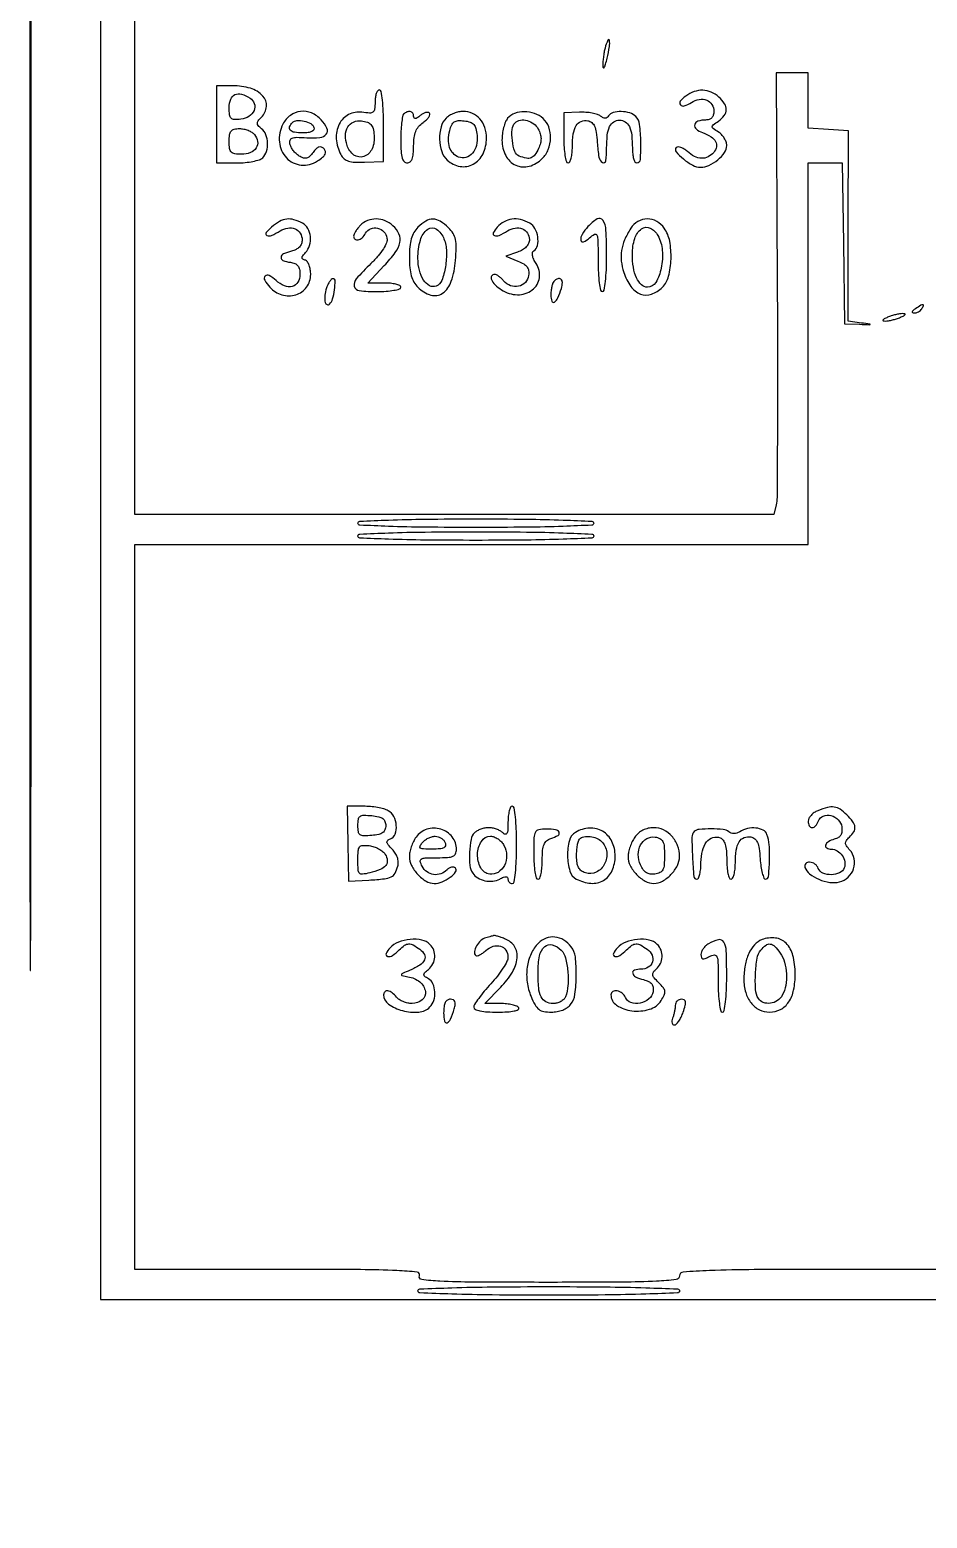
# Model space of a CAD drawing. Extents: x 0 to 673, y 20 to 657.
# Drawn here: x 0.5 to 209.8, y 20 to 367 of the extents above; entities that cross this region are included whole.
import ezdxf

# ---------------------------------------------------------------- set-up
doc = ezdxf.new("R2010")
doc.units = 0

msp = doc.modelspace()

# ---------------------------------------------------------------- linework, layer by layer
msp.add_lwpolyline([(17, 344.5), (17, 71), (181, 71), (345, 71), (345, 45.5), (345, 20), (405.5, 20), (466, 20), (466, 71.5), (466, 123), (541.5, 123), (617, 123), (617, 71.5), (617, 20), (621, 20), (625, 20), (625, 319), (625, 618), (321, 618), (17, 618)], close=True)
for points in [[(0.494148, 336, 0.000063), (0.509397, 215.330525, 0.000317), (0.569299, 147.770312, 0.995361), (0.657085, 147.770038, 0.001564), (0.74998, 167.75, 0.00024), (0.829744, 244.342395, 0.000141), (0.855512, 336, 0.000141), (0.829744, 427.657605, 0.00024), (0.74998, 504.25, 0.001564), (0.657085, 524.229962, 0.995361), (0.569299, 524.229687, 0.000317), (0.509397, 456.669475, 0.000063)], [(134.640658, 362.789663, 0.02084), (134.41195, 361.767189, 0.014063), (134.232977, 360.585089, 0.014182), (134.124358, 359.4302, 0.027203), (134.114106, 358.5, 0.192313), (134.2484, 358.20197, 0.49954), (134.44427, 358.233399, 0.052116), (134.756044, 359.011736, 0.011599), (135.116184, 360.400934, 0.01673), (135.656322, 363.107109, 0.090257), (135.63171, 364.600754, 0.741184), (135.268649, 364.636677, 0.033017)], [(44, 345), (44, 336), (48.8, 336, 0.022886), (50.725588, 336.088184, 0.026473), (52.5425, 336.3525, 0.026952), (54.034215, 336.735443, 0.120635), (54.8, 337.2, 0.122661), (55.696469, 338.69115, 0.084532), (55.950248, 340.654722, 0.084873), (55.540094, 342.584031, 0.125467), (54.527879, 343.976863, -0.035099), (53.761128, 344.709857, -0.186553), (53.555758, 345.241133, -0.16987), (53.752177, 345.802599, -0.028094), (54.527879, 346.670736, 0.177983), (55.678711, 349.15954, 0.209264), (54.838978, 351.597357, 0.135315), (51.959669, 353.392504, 0.07225), (47.777494, 354), (44, 354)], [(51.848393, 351.11486, -0.173482), (52.847377, 349.834045, -0.182652), (52.77973, 348.241972, -0.149229), (51.611272, 346.854887, -0.115397), (49.741449, 346.183578, -0.032895), (48.183548, 346.10695, -0.195001), (47.447708, 346.41961, -0.172827), (47.087, 347.182693, -0.024829), (47, 348.933578, -0.088126), (47.341398, 350.855534, -0.201782), (48.325061, 351.911824, -0.179648), (49.866233, 352.015646, -0.069263)], [(81, 350.173193, -0.029216), (80.904831, 348.545865, -0.200562), (80.519755, 347.861788, -0.180843), (79.736257, 347.615639, -0.023082), (77.948737, 347.794216, 0.157585), (74.844909, 347.271417, 0.158705), (72.644716, 345.031908, 0.134848), (71.971426, 341.599202, 0.104629), (73.038722, 337.927647, 0.089821), (73.784804, 336.987005, 0.102703), (74.781801, 336.420933, 0.06768), (76.246441, 336.159634, 0.019803), (78.538722, 336.155523), (83, 336.324269), (83, 344.662135, 0.010078), (82.932524, 348.009459, 0.019766), (82.720016, 350.665534, 0.016103), (82.416307, 352.653941, 0.361357), (82, 353, 0.245802), (81.616216, 352.799198, 0.06677), (81.29375, 352.169625, 0.051451), (81.07287, 351.255979, 0.033611)], [(153.442702, 351.581761, 0.063092), (152.180113, 350.387993, 0.369024), (152.196709, 349.543632, 0.302381), (153.117666, 349.301768, 0.057009), (154.770156, 350.088533, -0.095721), (156.613234, 350.797857, -0.1387), (158.338766, 350.626265, -0.161248), (159.545933, 349.620773, -0.140042), (160, 348.031385, -0.069699), (159.876373, 347.148831, -0.12167), (159.511126, 346.511644, -0.125671), (158.901035, 346.130744, -0.077175), (158.059017, 346, 0.076118), (156.303253, 345.731151, 0.262793), (155.544664, 344.921652, 0.286007), (155.87503, 343.918569, 0.083235), (157.342686, 343.059811, -0.045448), (159.343581, 342.082994, -0.12775), (160.42155, 340.975044, -0.186702), (160.603466, 339.758257, -0.118545), (159.963645, 338.456195, -0.101626), (158.65611, 337.408506, -0.127235), (157.144277, 337.070672, -0.11107), (155.501409, 337.49804, -0.065051), (153.82261, 338.660536, 0.040526), (153.06557, 339.241502, 0.058304), (152.30822, 339.613971, 0.075022), (151.663179, 339.738582, 0.210089), (151.243869, 339.574456, 0.388635), (151.20199, 338.582996, 0.047685), (152.891902, 336.923318, 0.046089), (155.086897, 335.456945, 0.124855), (156.888278, 335, 0.108283), (158.86824, 335.43388, 0.064825), (160.9167, 336.720788, 0.066994), (162.482722, 338.413237, 0.154418), (163, 340.04823, 0.085151), (162.857705, 340.877723, 0.053096), (162.431278, 341.769871, 0.051448), (161.804533, 342.586196, 0.063829), (161.063926, 343.192151, -0.014366), (159.843143, 344.0042, -0.243416), (159.627851, 344.420228, -0.230941), (159.837519, 344.84996, -0.012984), (161.063926, 345.757329, 0.073657), (162.432037, 347.052611, 0.163042), (162.908838, 348.390089, 0.152636), (162.495632, 349.807148, 0.062223), (161.171259, 351.345012, 0.081691), (159.392396, 352.491603, 0.09501), (157.431179, 352.930321, 0.092536), (155.405807, 352.616084, 0.073357)], [(59.529063, 345.056202, 0.142631), (58.70492, 340.859208, 0.166982), (60.353568, 337.171038, 0.184251), (63.764129, 335.502022, 0.169272), (67.565938, 336.451247, 0.025393), (68.773071, 337.332895, 0.098004), (69.363738, 338.043017, 0.182984), (69.450547, 338.675142, 0.140899), (69.110649, 339.289351, 0.101218), (68.514251, 339.683209, 0.177171), (67.929983, 339.701442, 0.118909), (67.304262, 339.312439, 0.034805), (66.562316, 338.446253, -0.038691), (65.744331, 337.506163, -0.132014), (65.044516, 337.110212, -0.148209), (64.289997, 337.141842, -0.053341), (63.308569, 337.607183, -0.05286), (62.591388, 338.158015, -0.040398), (61.9316, 338.896065, -0.04143), (61.421867, 339.698536, -0.072366), (61.160708, 340.440099, -0.122937), (61.204289, 341.302097, -0.236515), (61.669028, 341.791401, -0.092634), (62.754285, 341.968662, -0.012311), (65.085716, 341.85794, 0.041303), (68.141249, 341.889968, 0.20342), (69.625442, 342.690035, 0.28877), (69.782336, 344.07524, 0.071648), (68.447634, 346.057864, 0.109359), (66.21214, 347.644979, 0.128544), (63.648076, 348.016365, 0.130957), (61.265547, 347.086028, 0.115722)], [(87.666667, 347.333333, 0.157369), (87.404302, 346.820926, 0.012597), (87.195833, 345.295833, 0.016057), (87.048569, 343.424828, 0.01161), (87, 341.333333, 0.012712), (87.067434, 338.681287, 0.055889), (87.320312, 337.138889, 0.119854), (87.787167, 336.309602, 0.207787), (88.5, 336, 0.175192), (89.183286, 336.246994, 0.129105), (89.654902, 336.907216, 0.070223), (89.922882, 338.08743, 0.020768), (90, 339.943296, -0.029714), (90.116494, 341.901816, -0.06547), (90.486057, 343.351717, -0.079626), (91.158296, 344.475105, -0.065499), (92.189668, 345.420295, 0.033102), (92.980619, 346.056242, 0.055401), (93.540629, 346.698964, 0.078849), (93.806639, 347.251513, 0.275871), (93.713834, 347.6195, 0.188346), (93.346447, 347.78052, 0.077141), (92.796099, 347.717933, 0.061409), (92.156521, 347.455122, 0.045076), (91.524166, 347.020056, -0.025273), (90.828112, 346.499441, -0.125257), (90.371214, 346.336564, -0.29578), (90.1056, 346.4755, -0.129135), (90, 346.877555, 0.149649), (89.781958, 347.589754, 0.198473), (89.22261, 347.960037, 0.155097), (88.444918, 347.870334, 0.090954)], [(97.571429, 346.428571, 0.131252), (96.389602, 344.385302, 0.07255), (96.046327, 341.502667, 0.072505), (96.540918, 338.639906, 0.130584), (97.828741, 336.654988, 0.140755), (100.833628, 335.181564, 0.172665), (103.8985, 335.694235, 0.155537), (106.174259, 338.115164, 0.111939), (107, 341.757312, 0.077961), (106.607189, 344.261268, 0.103118), (105.469717, 346.263076, 0.110889), (103.701734, 347.545878, 0.102054), (101.5, 348, 0.056383), (100.482366, 347.88488, 0.038823), (99.373661, 347.538393, 0.039117), (98.34515, 347.030482, 0.062206)], [(111.922445, 346.406552, 0.078791), (111.414009, 345.549569, 0.031338), (110.988468, 344.246085, 0.030054), (110.697426, 342.755363, 0.033192), (110.6, 341.289379, 0.118845), (111.462091, 337.713642, 0.168967), (113.805443, 335.473583, 0.176257), (116.951937, 335.223973, 0.129627), (120, 337, 0.103409), (121.40257, 339.143989, 0.088959), (121.927446, 341.790653, 0.092066), (121.496394, 344.374714, 0.122185), (120.171259, 346.345012, 0.098796), (118.206442, 347.519074, 0.083744), (115.820821, 347.939786, 0.088686), (113.553418, 347.551856, 0.133717)], [(125, 341.83797, 0.015991), (125.071818, 339.592997, 0.026428), (125.292823, 337.709493, 0.024776), (125.606935, 336.299451, 0.337523), (126, 336, 0.286425), (126.387424, 336.241771, 0.047676), (126.710748, 337.101562, 0.039916), (126.936978, 338.312981, 0.025193), (127.015313, 339.75, -0.033222), (127.228396, 342.767343, -0.099715), (127.90569, 344.708571, -0.165178), (129.045904, 345.686496, -0.143312), (130.619827, 345.839399, -0.125039), (131.549587, 345.40551, -0.120706), (132.174217, 344.575494, -0.068181), (132.567127, 343.14876, -0.017096), (132.804791, 340.741006, 0.025235), (133.197112, 337.334415, 0.219255), (134.032692, 336.104627, 0.538122), (134.795555, 336.468477, 0.034613), (135, 339.418213, -0.026394), (135.160929, 342.464716, -0.080704), (135.704393, 344.454611, -0.136096), (136.649411, 345.580684, -0.151664), (138, 346, -0.151664), (139.350589, 345.580684, -0.136096), (140.295607, 344.454611, -0.080704), (140.839071, 342.464716, -0.026394), (141, 339.418213, 0.027684), (141.072572, 338.108482, 0.043503), (141.29375, 337.0041, 0.053878), (141.614544, 336.228672, 0.274306), (142, 336, 0.394014), (142.871018, 336.812531, 0.021996), (142.974071, 340.857945, 0.025387), (142.688503, 344.973359, 0.167891), (141.8, 346.8, 0.122946), (140.395529, 347.643284, 0.068143), (138.410098, 347.963682, 0.071301), (136.531464, 347.740128, 0.191392), (135.469989, 346.951442, -0.093928), (135.10462, 346.552003, -0.158804), (134.67918, 346.407404, -0.126778), (134.178735, 346.529636, -0.050282), (133.587217, 346.927616, 0.100074), (132.868585, 347.313922, 0.028798), (131.635294, 347.610736, 0.027732), (130.174183, 347.791583, 0.026325), (128.676245, 347.814144), (125, 347.67594)], [(52.894808, 342.626748, -0.135566), (53.615431, 341.026998, -0.184366), (53.287114, 339.493324, -0.155963), (51.938347, 338.389545, -0.094379), (49.893011, 338, -0.033516), (48.283332, 338.108023, -0.168965), (47.491084, 338.509245, -0.162719), (47.10231, 339.325216, -0.030516), (47, 341, -0.03011), (47.095853, 342.590256, -0.138311), (47.44813, 343.43455, -0.173089), (48.1403, 343.866437, -0.053819), (49.377555, 344, -0.050894), (50.371486, 343.898566, -0.042233), (51.39149, 343.596607, -0.043998), (52.286232, 343.153117, -0.082678)], [(66.755005, 344.25, -0.207796), (66.706329, 343.720188, -0.159277), (66.277614, 343.317973, -0.082003), (65.40615, 343.073053, -0.027592), (64.083333, 343, -0.036634), (62.20445, 343.137848, -0.16116), (61.224837, 343.630592, -0.297863), (61.065619, 344.391807, -0.103517), (61.708849, 345.375516, -0.1809), (62.798664, 345.871993, -0.072374), (64.459624, 345.747259, -0.072697), (66.007402, 345.156546, -0.187897)], [(80.801065, 342.414825, -0.127394), (80.31292, 339.314081, -0.20521), (78.397839, 337.506872, -0.251244), (76.092221, 337.833365, -0.158942), (74.470679, 340.092381, -0.078162), (74.109816, 342.458845, -0.132626), (74.63763, 344.377958, -0.160591), (75.958864, 345.537298, -0.129952), (77.83584, 345.808139, -0.050668), (79.208107, 345.50646, -0.134547), (80.037759, 344.956789, -0.119758), (80.527288, 344.016021, -0.03605)], [(104.801065, 342.414825, -0.084118), (104.636995, 340.093573, -0.117606), (103.693858, 338.248512, -0.147592), (102.201468, 337.289726, -0.162505), (100.490054, 337.365443, -0.11427), (99.201079, 338.235896, -0.107424), (98.390534, 339.602751, -0.088461), (98.126489, 341.413927, -0.053604), (98.427031, 343.565293, -0.04525), (98.880311, 344.861759, -0.139423), (99.475711, 345.563159, -0.135361), (100.36277, 345.857919, -0.041653), (101.784878, 345.813057, -0.048581), (103.191885, 345.510397, -0.134788), (104.032599, 344.963272, -0.121678), (104.525655, 344.02479, -0.03609)], [(119.067697, 343.873507, -0.04872), (119.53522, 342.749051, -0.071141), (119.700178, 341.690746, -0.068514), (119.563904, 340.599458, -0.041644), (119.12432, 339.373507, -0.042416), (118.275108, 337.863507, -0.151857), (117.418949, 337.182004, -0.146694), (116.308537, 337.093453, -0.038688), (114.581787, 337.606989, -0.225965), (113.575124, 338.666292, -0.049432), (113.019533, 341.190196, -0.049707), (112.970575, 343.827817, -0.178001), (113.666667, 345.333333, -0.156182), (114.896929, 345.966858, -0.107829), (116.473356, 345.889311, -0.098127), (117.997838, 345.134755, -0.106441)], [(56.860784, 321.033269, 0.053458), (55.607701, 319.739414, 0.490624), (55.774062, 319.086967, 0.211333), (56.895314, 319.095532, 0.03353), (58.881103, 320.157821, -0.100876), (60.661865, 320.822367, -0.137518), (62.355127, 320.622971, -0.15651), (63.55119, 319.613411, -0.140732), (64, 318.050437, -0.090724), (63.834602, 317.146395, -0.099401), (63.361463, 316.391821, -0.087404), (62.576549, 315.809582, -0.054543), (61.5, 315.410644, 0.043974), (59.651764, 314.769726, 0.269483), (59.08612, 313.981825, 0.338778), (59.536772, 313.258369, 0.054888), (61.25, 312.819551, -0.063904), (62.302201, 312.529802, -0.125287), (62.99163, 312.010438, -0.117372), (63.375989, 311.198689, -0.052183), (63.5, 310.013695, -0.132835), (63.007766, 308.193584, -0.200078), (61.714486, 307.215299, -0.162017), (59.871234, 307.341896, -0.086653), (57.919465, 308.572883, 0.052207), (56.293706, 309.76135, 0.353643), (55.376844, 309.620053, 0.329288), (55.27839, 308.656719, 0.050343), (56.494452, 307.006131, 0.137815), (59.29642, 305.244252, 0.148051), (62.522541, 305.265362, 0.158937), (65.036724, 307.044164, 0.161332), (66, 309.95185, 0.040522), (65.907744, 311.088317, 0.049072), (65.632812, 312.121533, 0.056605), (65.229946, 312.912235, 0.160107), (64.75, 313.291667, -0.062037), (64.178067, 313.586056, -0.247772), (64, 313.923333, -0.164145), (64.149887, 314.3676, -0.026382), (64.75, 315.075, 0.116031), (65.730562, 316.766923, 0.098621), (65.932205, 318.826046, 0.103615), (65.334269, 320.722128, 0.142815), (64.065741, 321.964816, 0.052837), (62.093038, 322.766087, 0.102564), (60.404289, 322.894397, 0.09745), (58.746701, 322.339814, 0.044389)], [(77.571429, 321.428571, 0.02687), (76.969986, 320.758762, 0.029203), (76.461607, 320.045982, 0.03046), (76.103036, 319.39003, 0.110284), (76, 318.928571, 0.21647), (76.319126, 318.225996, 0.243273), (77.03415, 318.050412, 0.130626), (77.990581, 318.568273, 0.076286), (78.797559, 319.602741, -0.169578), (79.978986, 320.648653, -0.153687), (81.608789, 320.785359, -0.147877), (83.068582, 319.959335, -0.156038), (83.788083, 318.479919, -0.131021), (83.659074, 317.386803, -0.046254), (82.938021, 315.968983, -0.037295), (81.724897, 314.331008, -0.021321), (80.038083, 312.537187, 0.017611), (76.603102, 308.938176, 0.241242), (76.163647, 307.241408, 0.321478), (77.303607, 306.223906, 0.026659), (81.5, 306, 0.017105), (83.60834, 306.072146, 0.027868), (85.384375, 306.29375, 0.026982), (86.707933, 306.608967, 0.332234), (87, 307, 0.290658), (86.75447, 307.386687, 0.04626), (85.870483, 307.70625, 0.03907), (84.628378, 307.927569, 0.024562), (83.154836, 308), (79.309672, 308), (83.154836, 312.042107, 0.030593), (85.727407, 315.100926, 0.106563), (86.787501, 317.438427, 0.162103), (86.571193, 319.43422, 0.101815), (85.171259, 321.345012, 0.085798), (83.328415, 322.511678, 0.095846), (81.271323, 322.933177, 0.099518), (79.267185, 322.553165, 0.10024)], [(91, 321, 0.065976), (90.065055, 319.779383, 0.06097), (89.45, 318.325, 0.047884), (89.107382, 316.469613, 0.02173), (89, 314, 0.02173), (89.107382, 311.530387, 0.047884), (89.45, 309.675, 0.06097), (90.065055, 308.220617, 0.065976), (91, 307, 0.1222), (94.013955, 305.184305, 0.233385), (96.73928, 305.622864, 0.160018), (98.787792, 308.401188, 0.058881), (99.769648, 313.235795, 0.014726), (99.93246, 316.288146, 0.059304), (99.756375, 318.143385, 0.08668), (99.192473, 319.530884, 0.056672), (98.114348, 320.885652, 0.056532), (96.223761, 322.391047, 0.136702), (94.525819, 322.893653, 0.140391), (92.842392, 322.440616, 0.060963)], [(109.5, 321, 0.062595), (108.579593, 319.684607, 0.457516), (108.825833, 319.054724, 0.195601), (109.935204, 319.106195, 0.0314), (111.881103, 320.157821, -0.100798), (113.650688, 320.818507, -0.13485), (115.345893, 320.628408, -0.155012), (116.547686, 319.641903, -0.144975), (117, 318.114718, -0.10538), (116.81243, 317.234632, -0.084398), (116.273352, 316.426652, -0.071442), (115.404032, 315.735958, -0.047923), (114.25, 315.20253), (111.5, 314.238394), (114.31934, 313.117585, -0.038407), (115.658272, 312.46226, -0.100457), (116.45099, 311.749722, -0.122525), (116.813909, 310.878091, -0.073077), (116.81934, 309.748388, -0.154712), (116.045758, 308.139057, -0.149863), (114.476672, 307.244368, -0.141631), (112.604538, 307.358119, -0.134807), (111.04005, 308.451743, 0.030639), (110.483623, 309.044277, 0.033562), (109.87478, 309.545199, 0.03571), (109.301717, 309.896521, 0.120218), (108.877555, 310, 0.257185), (108.176304, 309.613749, 0.251869), (108.119488, 308.808088, 0.098314), (108.970702, 307.613406, 0.043951), (110.492715, 306.412816, 0.140819), (114.195662, 305.266382, 0.168237), (117.653746, 306.385208, 0.198408), (119.319449, 309.209913, 0.182258), (118.582187, 312.51491, -0.032065), (117.999306, 313.542609, -0.0659), (117.708625, 314.41915, -0.099812), (117.715545, 315.086909, -0.204765), (118.011115, 315.50687, 0.203193), (118.873063, 316.723744, 0.090426), (118.943183, 318.726076, 0.085206), (118.287601, 320.735556, 0.149612), (117.065741, 321.964816, 0.062324), (114.925809, 322.787218, 0.092579), (112.926732, 322.902876, 0.098451), (111.109518, 322.294396, 0.079128)], [(130.654988, 321.171259, 0.04412), (129.265287, 319.333225, 0.173625), (128.966505, 317.967487, 0.49796), (129.603954, 317.603927, 0.082652), (131, 318.5, -0.055463), (132.192851, 319.360172, -0.460645), (132.74336, 319.159593, -0.086675), (132.970738, 317.945481, -0.003054), (133, 313.154988, 0.012239), (133.06917, 310.329652, 0.022481), (133.284941, 308.038747, 0.019634), (133.593152, 306.32679, 0.351883), (134, 306, 0.362465), (134.417447, 306.348392, 0.015687), (134.720588, 308.375, 0.019442), (134.93272, 311.081088, 0.009838), (135, 314.5, 0.012822), (134.849773, 320.357372, 0.132265), (134.109134, 322.635831, 0.404736), (132.793198, 322.936103, 0.07273)], [(140.627178, 320.75, 0.037975), (139.193189, 318.040231, 0.063702), (138.473502, 315.570791, 0.068161), (138.423907, 313.120542, 0.050769), (139.007715, 310.476623, 0.07281), (140.652316, 307.191453, 0.149185), (142.89664, 305.431181, 0.178733), (145.447087, 305.392437, 0.112181), (148, 307, 0.135326), (149.452415, 309.55812, 0.053852), (150.019476, 313.588931, 0.053456), (149.707947, 317.754622, 0.107804), (148.443296, 320.777494, 0.113484), (146.672752, 322.374086, 0.128526), (144.462569, 322.943461, 0.131338), (142.292557, 322.355258, 0.121156)], [(97.077992, 318.294867, -0.08389), (97.658311, 315.371039, -0.048117), (97.414773, 311.774688, -0.047832), (96.57229, 308.599613, -0.215609), (95.255731, 307.267892, -0.221299), (93.727514, 307.373769, -0.121994), (92.325586, 308.673368, -0.08581), (91.334804, 310.957522, -0.059588), (91, 313.756871, -0.066329), (91.564483, 317.993309, -0.167678), (93.289246, 320.529636, -0.326786), (95.342483, 320.549443, -0.147411)], [(146.964816, 319.065741, -0.103816), (147.978248, 315.600308, -0.069895), (147.722177, 311.471839, -0.080514), (146.456035, 308.130266, -0.268144), (144.5, 307, -0.196541), (143.113694, 307.566827, -0.092656), (141.986644, 309.180273, -0.066815), (141.243875, 311.655537, -0.039545), (141, 314.734259, -0.074049), (141.540636, 318.364761, -0.163192), (143.148683, 320.621085, -0.276079), (145.155284, 320.80083, -0.158815)], [(69.55974, 306.382001, 0.040091), (69.284783, 304.738512, 0.085337), (69.393388, 303.458346, 0.23926), (69.831345, 302.9636, 0.298935), (70.418716, 303.085383, 0.129399), (71.109897, 304.270384, 0.034147), (71.55466, 306.437795, 0.031276), (71.703215, 308.509172, 0.416871), (71.216816, 309, 0.200225), (70.787, 308.820692, 0.054065), (70.31755, 308.230963, 0.045851), (69.88464, 307.384311, 0.033793)], [(122.666667, 308.333333, 0.117486), (122.408826, 307.914195, 0.028058), (122.195833, 307.118333, 0.027314), (122.049021, 306.15205, 0.024046), (122, 305.133333, 0.082324), (122.230073, 303.745433, 0.490658), (122.824905, 303.541721, 0.147181), (123.645731, 304.523808, 0.027638), (124.454993, 306.75, 0.064271), (124.678886, 308.094263, 0.224353), (124.341599, 308.881628, 0.295297), (123.618732, 308.991175, 0.090628)], [(207, 302, 0.027275), (206.445888, 301.597454, 0.147021), (206.239151, 301.292684, 0.37991), (206.327599, 301.095709, 0.102799), (206.690983, 301.015313, 0.074131), (207.192374, 301.083483, 0.053889), (207.713662, 301.298248, 0.054031), (208.175433, 301.618541, 0.075854), (208.5, 302, 0.034464), (208.886554, 302.734105, 0.541951), (208.758161, 302.931144, 0.136158), (208.281145, 302.798791, 0.008108)], [(200.5, 300, 0.015364), (199.696484, 299.625069, 0.14515), (199.422706, 299.367142, 0.507108), (199.497353, 299.196198, 0.055166), (200, 299.140571, 0.04179), (200.715952, 299.200514, 0.018434), (201.646875, 299.393028, 0.018093), (202.624391, 299.670913, 0.02318), (203.5, 300, 0.015364), (204.303516, 300.374931, 0.14515), (204.577294, 300.632858, 0.507108), (204.502647, 300.803802, 0.055166), (204, 300.859429, 0.04179), (203.284048, 300.799486, 0.018434), (202.353125, 300.606972, 0.018093), (201.375609, 300.329087, 0.02318)], [(132, 252, -0.400981), (131.552924, 251.532157, -0.00226), (124.875, 251.259091, -0.006542), (116.326932, 251.060197, -0.002545), (104.5, 251, -0.002545), (92.673068, 251.060197, -0.006542), (84.125, 251.259091, -0.00226), (77.447076, 251.532157, -0.400981), (77, 252, -0.400981), (77.447076, 252.467843, -0.00226), (84.125, 252.740909, -0.006542), (92.673068, 252.939803, -0.002545), (104.5, 253, -0.002545), (116.326932, 252.939803, -0.006542), (124.875, 252.740909, -0.00226), (131.552924, 252.467843, -0.400981)], [(132, 249, -0.400981), (131.552924, 248.532157, -0.00226), (124.875, 248.259091, -0.006542), (116.326932, 248.060197, -0.002545), (104.5, 248, -0.002545), (92.673068, 248.060197, -0.006542), (84.125, 248.259091, -0.00226), (77.447076, 248.532157, -0.400981), (77, 249, -0.400981), (77.447076, 249.467843, -0.00226), (84.125, 249.740909, -0.006542), (92.673068, 249.939803, -0.002545), (104.5, 250, -0.002545), (116.326932, 249.939803, -0.006542), (124.875, 249.740909, -0.00226), (131.552924, 249.467843, -0.400981)], [(74.666817, 177.250352), (74.833633, 168.5), (79.57742, 168.790241, 0.01013), (83.21885, 169.087185, 0.087878), (84.776949, 169.530047, 0.160715), (85.660035, 170.387956, 0.056404), (86.305081, 172.058629, 0.078102), (86.404278, 173.048376, 0.065917), (86.207725, 174.083548, 0.061906), (85.729993, 175.090621, 0.054755), (85.003106, 175.996894, -0.018517), (84.068774, 177.003118, -0.134643), (83.788428, 177.592994, -0.270827), (83.947266, 178.024141, -0.080786), (84.577319, 178.391296, 0.216344), (85.68199, 179.511835, 0.107869), (85.960283, 181.526881, 0.098212), (85.369999, 183.63136, 0.15373), (84.065741, 184.964816, 0.057025), (83.060737, 185.363283, 0.021344), (81.578797, 185.696018, 0.020819), (79.918519, 185.924152, 0.023712), (78.315741, 186.000352), (74.5, 186.000703)], [(112, 182.3, -0.011933), (111.955448, 180.433482, -0.100282), (111.75, 179.620833, -0.372712), (111.369015, 179.455358, -0.120991), (110.8, 179.8, 0.070395), (110.188407, 180.259976, 0.038897), (109.335625, 180.6475, 0.037889), (108.392078, 180.911715, 0.049362), (107.5, 181, 0.049362), (106.607922, 180.911715, 0.037889), (105.664375, 180.6475, 0.038897), (104.811593, 180.259976, 0.070395), (104.2, 179.8, 0.152285), (103.392246, 178.260313, 0.033653), (103.050254, 175.26342, 0.034513), (103.119236, 172.219033, 0.12788), (103.765313, 170.427058, 0.10809), (104.950353, 169.311867, 0.080936), (106.62109, 168.648079, 0.07954), (108.44519, 168.542321, 0.097953), (110.072442, 169.03877, -0.024672), (110.952365, 169.455239, -0.098968), (111.533623, 169.570305, -0.223604), (111.864082, 169.413991, -0.173972), (112, 169.035184, 0.095561), (112.076212, 168.640064, 0.09706), (112.29375, 168.304085, 0.09872), (112.618412, 168.079157, 0.102628), (113, 168, 0.365646), (113.420765, 168.35519, 0.014491), (113.722222, 170.5, 0.018502), (113.933283, 173.360273, 0.009164), (114, 177, 0.009164), (113.933283, 180.639727, 0.018502), (113.722222, 183.5, 0.014491), (113.420765, 185.64481, 0.365646), (113, 186, 0.285442), (112.61373, 185.759924, 0.048699), (112.29375, 184.913125, 0.040478), (112.072474, 183.717847, 0.025541)], [(184.25, 184.968838, 0.05432), (183.389489, 184.509056, 0.056546), (182.660937, 183.880022, 0.062859), (182.164804, 183.18514, 0.124258), (182, 182.532224, 0.113567), (182.249229, 181.4491, 0.291439), (182.904613, 181.046109, 0.218842), (183.726675, 181.439932, 0.081866), (184.38854, 182.570137, -0.209551), (185.523305, 183.718294, -0.15851), (187.312329, 183.832475, -0.138058), (189.008512, 182.849901, -0.158975), (189.829108, 181.177068, -0.054674), (189.863996, 180.069977, -0.118132), (189.603275, 179.264136, -0.125878), (189.019835, 178.695815, -0.066612), (188.079108, 178.310436, 0.068203), (186.695913, 177.738675, 0.189167), (186.054841, 176.927358, 0.354856), (186.3228, 176.270232, 0.126066), (187.377555, 176, -0.138196), (188.764423, 175.609218, -0.104165), (189.921229, 174.516565, -0.104497), (190.536537, 173.05344, -0.139968), (190.410264, 171.626748, -0.19745), (189.333122, 170.485006, -0.101261), (187.381253, 170.042819, -0.102648), (185.433431, 170.40457, -0.206925), (184.361626, 171.5, 0.147733), (183.572146, 172.517754, 0.135217), (182.322831, 172.972226, 0.231269), (181.433954, 172.6229, 0.271724), (181.246843, 171.75, 0.149305), (182.326046, 170.225125, 0.065186), (184.488971, 168.962792, 0.062787), (187.038909, 168.249679, 0.098614), (189.304064, 168.361467, 0.128092), (191.340921, 169.476061, 0.126126), (192.589644, 171.448584, 0.127988), (192.725548, 173.755091, 0.133952), (191.711987, 175.790295, -0.028337), (190.931269, 176.772263, -0.144892), (190.709653, 177.425062, -0.173772), (190.898831, 178.026783, -0.045053), (191.593466, 178.789427, 0.065883), (192.637312, 180.035707, 0.171416), (192.895976, 181.160042, 0.134174), (192.407296, 182.382963, 0.034634), (191, 184, 0.046074), (189.451898, 185.286355, 0.115174), (188.090848, 185.817225, 0.100993), (186.523383, 185.725037, 0.030544)], [(83.5, 181.5, -0.091927), (83.319158, 180.524698, -0.147433), (82.80458, 179.8609, -0.101271), (81.84704, 179.437016, -0.029703), (80.25, 179.186642, -0.021526), (78.374274, 179.086993, -0.158465), (77.529497, 179.352287, -0.202403), (77.113171, 180.027111, -0.038362), (77, 181.5, -0.038362), (77.113171, 182.972889, -0.202403), (77.529497, 183.647713, -0.158465), (78.374274, 183.913007, -0.021526), (80.25, 183.813358, -0.029703), (81.84704, 183.562984, -0.101271), (82.80458, 183.1391, -0.147433), (83.319158, 182.475302, -0.091927)], [(90.556704, 178.777494, 0.040561), (89.960567, 177.7599, 0.02896), (89.457282, 176.538835, 0.029415), (89.111683, 175.310356, 0.053908), (89, 174.277494, 0.118324), (89.495181, 172.214303, 0.068994), (90.958137, 170.116107, 0.070117), (92.899778, 168.532616, 0.136881), (94.80887, 168, 0.098335), (96.617037, 168.359086, 0.059956), (98.521705, 169.429109, 0.073509), (99.795867, 170.685493, 0.373855), (99.731761, 171.601572, 0.152502), (99.34886, 171.802244, 0.098189), (98.843809, 171.794316, 0.080942), (98.292841, 171.578727, 0.062805), (97.783333, 171.183333, -0.109641), (96.320089, 170.251644, -0.122828), (94.661863, 170.078316, -0.123698), (93.125222, 170.703552, -0.112174), (92, 172, -0.056659), (91.545322, 173.14434, -0.340373), (91.773956, 173.698754, -0.12368), (92.678846, 173.956413, -0.007822), (95.464816, 174, 0.014039), (97.93125, 174.069264, 0.086699), (99.162106, 174.356312, 0.182311), (99.775716, 174.942727, 0.112317), (100, 175.928571, 0.1702), (98.980042, 178.83812, 0.152018), (96.318916, 180.638183, 0.150096), (93.079438, 180.622105, 0.165706)], [(118, 174.833333, 0.016008), (118.07183, 172.590401, 0.026444), (118.292857, 170.708333, 0.024797), (118.606991, 169.299341, 0.337463), (119, 169, 0.30872), (119.388329, 169.265029, 0.037808), (119.70625, 170.30208, 0.034221), (119.927705, 171.733706, 0.021267), (120, 173.432612, -0.018565), (120.085779, 175.742044, -0.075559), (120.398602, 177.108312, -0.12471), (121.007511, 177.953969, -0.098132), (122, 178.5, 0.049267), (123.661209, 179.213706, 0.393327), (123.898896, 179.938043, 0.255326), (123.114616, 180.520049, 0.034626), (121, 180.666667, 0.043355), (119.161618, 180.50696, 0.234796), (118.378571, 179.930556, 0.112099), (118.05465, 178.671145, 0.00712)], [(127.75, 179.919901, 0.201008), (126.30462, 178.005334, 0.066812), (125.887571, 174.441682, 0.066829), (126.424929, 170.895459, 0.201553), (127.934259, 169.035184, 0.102841), (131.309619, 168.041025, 0.155526), (134.27041, 168.725245, 0.156295), (136.279271, 170.992577, 0.10411), (137, 174.416441, 0.113176), (136.221109, 177.813432, 0.146867), (134.072339, 180.155252, 0.149399), (131.019794, 180.902611, 0.118276)], [(141.556704, 178.777494, 0.040561), (140.960567, 177.7599, 0.02896), (140.457282, 176.538835, 0.029415), (140.111683, 175.310356, 0.053908), (140, 174.277494, 0.118751), (140.506558, 172.174718, 0.072629), (141.99206, 170.08419, 0.07344), (143.990166, 168.529028, 0.129406), (146, 168, 0.129406), (148.009834, 168.529028, 0.07344), (150.00794, 170.08419, 0.072629), (151.493442, 172.174718, 0.118751), (152, 174.277494, 0.089685), (151.540087, 176.820924, 0.092989), (150.220534, 179.006255, 0.098103), (148.268401, 180.479665, 0.113222), (146, 181, 0.054855), (144.671955, 180.853861, 0.061227), (143.458853, 180.422693, 0.062563), (142.407807, 179.720837, 0.061592)], [(155.421625, 180.083333, 0.202613), (154.881494, 178.774901, 0.010956), (155.019557, 174.208689, 0.00887), (155.341922, 169.602807, 0.388778), (156, 169, 0.291777), (156.386779, 169.24671, 0.045736), (156.70625, 170.139032, 0.038769), (156.927578, 171.391587, 0.024354), (157, 172.877555, -0.058888), (157.326504, 175.640167, -0.106921), (158.307973, 177.680733, -0.152536), (159.772013, 178.696824, -0.169182), (161.487265, 178.64326, -0.153676), (162.163426, 178.106056, -0.076836), (162.634515, 177.108212, -0.051395), (162.914256, 175.613516, -0.020582), (163, 173.531385, 0.020799), (163.072277, 171.794588, 0.033517), (163.29375, 170.331094, 0.036587), (163.611404, 169.267944, 0.311341), (164, 169, 0.286425), (164.387424, 169.241771, 0.047676), (164.710748, 170.101562, 0.039916), (164.936978, 171.312981, 0.025193), (165.015313, 172.75, -0.033222), (165.228396, 175.767343, -0.099715), (165.90569, 177.708571, -0.165178), (167.045904, 178.686496, -0.143312), (168.619827, 178.839399, -0.125039), (169.549587, 178.40551, -0.120706), (170.174217, 177.575494, -0.068181), (170.567127, 176.14876, -0.017096), (170.804791, 173.741006, 0.018676), (170.989949, 171.923911, 0.029733), (171.297705, 170.39267, 0.029831), (171.669166, 169.262046, 0.307616), (172.054791, 169, 0.386593), (172.742837, 169.625466, 0.015692), (172.97575, 173.269221, 0.023714), (172.919939, 176.99825, 0.076153), (172.393011, 179.418213, 0.183715), (171.482385, 180.436206, 0.095256), (169.822982, 180.927232, 0.081564), (167.843629, 180.798373, 0.084241), (166.033538, 180.04189, -0.063673), (165.357845, 179.726445, -0.076489), (164.665736, 179.616941, -0.082566), (164.016148, 179.722119, -0.09212), (163.462649, 180.030999, 0.149979), (162.180975, 180.565322, 0.022689), (159.373793, 180.711084, 0.021567), (156.567388, 180.608271, 0.176741)], [(97.361626, 177.5, -0.140942), (97.423467, 176.785771, -0.232965), (97.064025, 176.314354, -0.098178), (96.140858, 176.062963, -0.017536), (94.34617, 176, -0.01046), (92.334313, 176.042093, -0.132519), (91.61836, 176.26776, -0.37718), (91.492887, 176.70314, -0.063072), (92, 177.5, -0.060264), (92.606831, 178.074101, -0.043957), (93.399307, 178.559375, -0.044601), (94.24641, 178.890327, -0.070946), (95.015456, 179, -0.077417), (95.735337, 178.887866, -0.06504), (96.435002, 178.559375, -0.066762), (97.009354, 178.07347, -0.092486)], [(111.067697, 176.873507, -0.118769), (111.675288, 174.542352, -0.120571), (111.148945, 172.204496, -0.138593), (109.687777, 170.594131, -0.176713), (107.740327, 170.181717, -0.23958), (105.645748, 171.650092, -0.128443), (104.896412, 174.79941, -0.134696), (105.794629, 177.812972, -0.258898), (107.933431, 179, -0.091738), (108.78129, 178.843118, -0.057614), (109.677555, 178.375343, -0.055334), (110.484048, 177.686778, -0.065634)], [(133.8, 177.8, -0.165159), (135.016549, 175.332372, -0.152309), (134.532652, 172.54058, -0.164435), (132.597346, 170.660496, -0.190326), (130.047988, 170.484769, -0.083524), (129.088032, 170.977226, -0.112541), (128.456525, 171.717904, -0.086834), (128.107727, 172.811924, -0.033863), (128, 174.400721, -0.018798), (128.048865, 175.700016, -0.02319), (128.195833, 176.903128, -0.022478), (128.407494, 177.882363, -0.132664), (128.666667, 178.333333, -0.146717), (129.686845, 178.882793, -0.076703), (131.141044, 178.954953, -0.072514), (132.641163, 178.574625, -0.098396)], [(148.5, 174.5, -0.019135), (148.416516, 172.319383, -0.10085), (148.090087, 171.173645, -0.163788), (147.425106, 170.532013, -0.075571), (146.259673, 170.181717, -0.071358), (145.1742, 170.183181, -0.105577), (144.284438, 170.51221, -0.095351), (143.545287, 171.207317, -0.049652), (142.906792, 172.305223, -0.103878), (142.366654, 174.714869, -0.124742), (142.905424, 176.968095, -0.146773), (144.354925, 178.449926, -0.163015), (146.317661, 178.810684, -0.080175), (147.442466, 178.460991, -0.161565), (148.094186, 177.813958, -0.098218), (148.41672, 176.661287, -0.019259)], [(83.376662, 174.777524, -0.115626), (83.860523, 173.360905, -0.202145), (83.499977, 172.195387, -0.123606), (82.185771, 171.245385, -0.034469), (79.75, 170.462355, -0.028463), (78.082014, 170.149837, -0.243771), (77.390879, 170.402053, -0.173634), (77.062621, 171.181, -0.013748), (77, 173.458014, -0.016524), (77.072188, 175.641682, -0.151592), (77.408695, 176.517095, -0.219761), (78.119857, 176.878585, -0.039147), (79.649138, 176.816422, -0.052285), (80.742459, 176.568081, -0.043201), (81.836868, 176.086972, -0.044974), (82.77162, 175.460545, -0.082972)], [(84.5, 153, 0.073687), (83.592153, 151.639567, 0.477797), (83.902576, 150.99712, 0.207642), (85.07235, 151.210265, 0.048964), (86.642857, 152.5, -0.038848), (87.904194, 153.57921, -0.15078), (88.865656, 153.909369, -0.136734), (89.901468, 153.655547, -0.029828), (91.461646, 152.651704, -0.118032), (92.499417, 151.430683, -0.231623), (92.517167, 150.185519, -0.142121), (91.423897, 148.947322, -0.041688), (89.152861, 147.759794, 0.004375), (87.434506, 147.018609, 0.215113), (87.192103, 146.748316, 0.442219), (87.320627, 146.526652, 0.009792), (88.677379, 146.261442, -0.123391), (91.431093, 145.035023, -0.190132), (92.733994, 142.813772, -0.264113), (91.988025, 140.842311, -0.174909), (89.65383, 140, -0.05444), (88.640137, 140.110699, -0.043027), (87.586829, 140.440625, -0.044389), (86.651926, 140.925291, -0.077928), (86, 141.5, 0.054324), (84.971088, 142.496769, 0.118746), (83.977137, 142.946143, 0.2377), (83.298021, 142.751951, 0.209367), (83, 142.071429, 0.244151), (84.134265, 139.887017, 0.088498), (87.397834, 138.364933, 0.082891), (91.184372, 138.006199, 0.180537), (93.8, 139.2, 0.124363), (94.713007, 140.730255, 0.086632), (94.950177, 142.736755, 0.091091), (94.497265, 144.61302, 0.161906), (93.436812, 145.775424, -0.028278), (92.575879, 146.323311, -0.241409), (92.373624, 146.717802, -0.202371), (92.559758, 147.15885, -0.019846), (93.436812, 147.947559, 0.09829), (94.497668, 149.25375, 0.106447), (94.940736, 150.829669, 0.108174), (94.693376, 152.428115, 0.104466), (93.8, 153.8, 0.147927), (91.93403, 154.799302, 0.071059), (89.196928, 154.952931, 0.069348), (86.439233, 154.323841, 0.118671)], [(106.835144, 155.327072, 0.122202), (105.653355, 154.678236, 0.076538), (104.665178, 153.437898, 0.086313), (104.183266, 152.108405, 0.244968), (104.470331, 151.196336, 0.265138), (104.792966, 151.108068, 0.051256), (105.382569, 151.325782, 0.042379), (106.098462, 151.755741, 0.027507), (106.849251, 152.363574, -0.104658), (108.543858, 153.349673, -0.151279), (110.264613, 153.380942, -0.177144), (111.519017, 152.46102, -0.147911), (112, 150.870668, -0.119188), (111.75646, 149.863517, -0.023616), (110.825, 148.243225, -0.023786), (109.531291, 146.417691, -0.020159), (108, 144.615826, 0.012117), (106.467952, 142.870728, 0.016379), (105.175, 141.216726, 0.013379), (104.195762, 139.797523, 0.145315), (104, 139.138169, 0.302932), (104.323051, 138.653894, 0.048104), (105.471044, 138.301186, 0.035341), (107.212842, 138.071166, 0.015163), (109.559017, 138, 0.013434), (111.85467, 138.061691, 0.036506), (113.467663, 138.267178, 0.067066), (114.382798, 138.584344, 0.439638), (114.5, 139, 0.164401), (114.032197, 139.387147, 0.033759), (112.993109, 139.70625, 0.03219), (111.678444, 139.926656, 0.025443), (110.238035, 140), (106.594104, 140), (110.297052, 143.792163, 0.056987), (113.015277, 147.297122, 0.111671), (114.131735, 150.628452, 0.163909), (113.525402, 153.290198, 0.166148), (111.4349, 155.024751, 0.005931), (110.438394, 155.390153, 0.009189), (109.568984, 155.679445, 0.00412), (108.829272, 155.903898, 0.214885), (108.6849, 155.883999, -0.064068), (108.549401, 155.821471, -0.002983), (108.065263, 155.672551, -0.004895), (107.486386, 155.504425, -0.003492)], [(119.106929, 154.106929, 0.090764), (117.389209, 151.619519, 0.071247), (116.478421, 148.464996, 0.067503), (116.464531, 145.013642, 0.066347), (117.368009, 141.661656, 0.026374), (118.319678, 139.684062, 0.102816), (119.195841, 138.656765, 0.121614), (120.326009, 138.155203, 0.043939), (122.088731, 138, 0.045217), (123.455257, 138.123834, 0.047212), (124.756784, 138.491198, 0.051193), (125.854502, 139.05122, 0.08708), (126.607954, 139.75, 0.129111), (127.610539, 142.171791, 0.031297), (127.929772, 146.529359, 0.030898), (127.706857, 150.877436, 0.139188), (126.75, 153.207895, 0.086122), (124.993676, 154.788462, 0.111424), (122.95494, 155.507396, 0.11885), (120.904861, 155.261237, 0.107741)], [(124.428571, 152.428571, -0.136833), (125.414571, 150.679905, -0.038209), (125.935669, 147.551646, -0.039109), (125.970851, 144.202207, -0.074822), (125.393011, 141.581787, -0.110312), (124.991264, 140.976731, -0.066238), (124.292806, 140.46465, -0.061346), (123.419329, 140.117983, -0.063906), (122.5, 140, -0.122415), (120.819257, 140.417756, -0.161589), (119.735374, 141.550964, -0.089586), (119.157765, 143.687377, -0.021342), (119, 147.381787, -0.048457), (119.36431, 151.132103, -0.158342), (120.561231, 153.283251, -0.267575), (122.329562, 153.689965, -0.122752)], [(137.5, 153, 0.073687), (136.592153, 151.639567, 0.477797), (136.902576, 150.99712, 0.207642), (138.07235, 151.210265, 0.048964), (139.642857, 152.5, -0.038914), (140.905096, 153.579696, -0.151105), (141.867208, 153.909115, -0.136566), (142.904759, 153.653544, -0.02961), (144.47135, 152.644608, -0.131276), (145.584042, 151.264033, -0.181438), (145.675955, 149.690295, -0.184764), (144.712918, 148.46479, -0.135661), (143.031385, 148, 0.075412), (141.472246, 147.7635, 0.389623), (141.071292, 147.073913, 0.231662), (141.744652, 146.226927, 0.049518), (143.564919, 145.573062, -0.04423), (144.788283, 145.148133, -0.120891), (145.504688, 144.5883, -0.137841), (145.827138, 143.810284, -0.065141), (145.814919, 142.714654, -0.192343), (144.868246, 141.066209, -0.118714), (142.811311, 140.115038, -0.127386), (140.652429, 140.237347, -0.2274), (139.387326, 141.433029, 0.137787), (138.646828, 142.427061, 0.118147), (137.452752, 142.962432, 0.172193), (136.43658, 142.803902, 0.275412), (136, 142.071429, 0.252344), (137.334647, 139.595327, 0.116398), (140.878348, 138.300539, 0.102515), (144.984342, 138.653541, 0.176072), (147.709341, 140.676698, 0.033107), (148.446359, 141.971757, 0.147665), (148.582373, 142.825492, 0.136582), (148.227647, 143.649048, 0.026807), (147.140214, 144.859786, -0.020909), (146.084977, 146.007173, -0.131822), (145.749771, 146.71986, -0.204917), (145.892372, 147.337993, -0.061855), (146.566912, 148.055532, 0.106033), (147.552754, 149.308108, 0.104115), (147.946561, 150.863114, 0.103531), (147.680717, 152.452062, 0.103694), (146.8, 153.8, 0.147927), (144.93403, 154.799302, 0.071059), (142.196928, 154.952931, 0.069348), (139.439233, 154.323841, 0.118671)], [(158.75, 153.919901, 0.057207), (158.080641, 153.419762, 0.051289), (157.514062, 152.76367, 0.054435), (157.12784, 152.058483, 0.098392), (157, 151.415126, 0.072764), (157.10023, 150.730039, 0.275573), (157.406452, 150.44905, 0.152723), (157.964163, 150.504132, 0.022466), (159, 151, -0.105231), (160.116666, 151.323166, -0.342328), (160.716965, 150.92329, -0.076693), (160.961236, 149.503961, -0.004337), (161, 145.035184, 0.012509), (161.069372, 142.262683, 0.022795), (161.285536, 140.008796, 0.020045), (161.594241, 138.324589, 0.350766), (162, 138, 0.362465), (162.417447, 138.348392, 0.015687), (162.720588, 140.375, 0.019442), (162.93272, 143.081088, 0.009838), (163, 146.5, 0.009524), (162.889976, 152.275771, 0.121105), (162.296318, 154.347055, 0.33684), (161.067672, 154.867711, 0.06972)], [(171.235455, 154.895442, 0.120331), (169.498328, 153.718717, 0.076651), (168.148, 151.670601, 0.063608), (167.287095, 148.915256, 0.043977), (167, 145.657407, 0.069279), (167.426633, 142.593091, 0.097295), (168.675553, 140.138398, 0.111464), (170.607335, 138.562929, 0.116052), (173, 138, 0.120754), (175.534279, 138.621106, 0.126454), (177.443541, 140.337529, 0.098142), (178.607419, 143.158494, 0.050712), (178.968197, 146.972506, 0.059927), (178.426298, 151.225407, 0.132468), (176.8419, 154.058941, 0.172226), (174.367431, 155.273964, 0.118353)], [(175.443296, 151.777494, -0.081549), (176.485449, 149.610537, -0.058217), (176.939637, 146.952443, -0.057934), (176.769418, 144.245746, -0.078373), (175.964816, 141.934259, -0.125046), (174.821988, 140.683151, -0.112024), (173.173118, 140.064996, -0.122451), (171.533273, 140.243002, -0.167903), (170.39235, 141.174181, -0.122918), (169.732534, 143.241358, -0.028582), (169.706055, 146.914986, -0.028132), (170.094146, 150.555918, -0.133353), (170.955778, 152.446716, -0.053896), (172.165941, 153.621074, -0.205505), (173.161056, 153.882952, -0.169598), (174.165372, 153.354929, -0.034951)], [(97, 137.8, 0.046281), (97.177768, 135.883588, 0.469262), (97.789165, 135.542967, 0.205669), (98.594619, 136.331687, 0.024207), (99.454993, 138.75, 0.032899), (99.706307, 139.834899, 0.135217), (99.634953, 140.499549, 0.209198), (99.262576, 140.869848, 0.092803), (98.567388, 141, 0.143697), (97.866612, 140.794355, 0.136961), (97.372452, 140.239597, 0.084766), (97.086063, 139.266888, 0.02931)], [(151, 139.581787, -0.032815), (150.956854, 138.925091, -0.017107), (150.821697, 138.115525, -0.016939), (150.625558, 137.290883, -0.024761), (150.393011, 136.581787, 0.055191), (150.234378, 135.976065, 0.099034), (150.260767, 135.46465, 0.146561), (150.461833, 135.129241, 0.187067), (150.795186, 135, 0.202787), (151.252601, 135.193471, 0.042506), (151.815113, 135.88125, 0.038237), (152.375849, 136.85125, 0.028077), (152.850155, 138, 0.015384), (153.349626, 139.588382, 0.102143), (153.407678, 140.4126, 0.244222), (153.108476, 140.838575, 0.120427), (152.44798, 141, 0.096936), (151.89533, 140.89184, 0.097426), (151.425344, 140.5834, 0.098424), (151.110652, 140.122988, 0.101181)], [(152, 73, -0.402474), (151.547905, 72.529334, -0.001868), (144.125, 72.258197, -0.005918), (134.655516, 72.059882, -0.002276), (121.5, 72, -0.002276), (108.344484, 72.059882, -0.005918), (98.875, 72.258197, -0.001868), (91.452095, 72.529334, -0.402474), (91, 73, -0.402474), (91.452095, 73.470666, -0.001868), (98.875, 73.741803, -0.005918), (108.344484, 73.940118, -0.002276), (121.5, 74, -0.002276), (134.655516, 73.940118, -0.005918), (144.125, 73.741803, -0.001868), (151.547905, 73.470666, -0.402474)]]:
    msp.add_lwpolyline(points, format="xyb", close=True)
msp.add_lwpolyline([(233, 78), (192.5, 78, 0.000988), (169.428752, 77.954414, 0.008267), (159, 77.740741, 0.009426), (152.831177, 77.395725, 0.392494), (152, 76.5, -0.38209), (151.220123, 75.628452, -0.015486), (146.648835, 75.262252, -0.010898), (138.713414, 75.046568, -0.001344), (121.393011, 75, -0.001273), (103.88265, 75.044583, -0.011204), (96.140085, 75.257551, -0.019002), (91.880464, 75.63296, -0.486544), (91.361626, 76.5, 0.491533), (90.828068, 77.375561, 0.016058), (86.106478, 77.743095, 0.010235), (77.642898, 77.955589, 0.001158), (58.468615, 78), (25, 78), (25, 162.5), (25, 247), (103.5, 247), (182, 247), (182, 291.5), (182, 336), (185.977935, 336), (189.955869, 336), (190.227935, 317.25), (190.5, 298.5), (194, 298.36948, 0.000364), (196.300742, 298.285361, 0.169073), (196.442849, 298.329189, 0.67191), (196.428392, 298.386623, 0.000518), (194.409852, 298.670916), (191.319704, 299.102873), (191.354467, 321.301436), (191.389229, 343.5), (186.694615, 343.804791), (182, 344.109582), (182, 350.554791), (182, 357), (178.25, 357.000344), (174.5, 357.000688), (174.778634, 307.750344, -0.001063), (174.845865, 288.710412, -0.001657), (174.814537, 272.306351, -0.000453), (174.726905, 258.009326, -0.057999), (174.509582, 256.25), (173.961896, 254), (99.480948, 254), (25, 254), (25, 337.506366), (25, 421.012732)], format="xyb")

doc.saveas('drawing.dxf')
